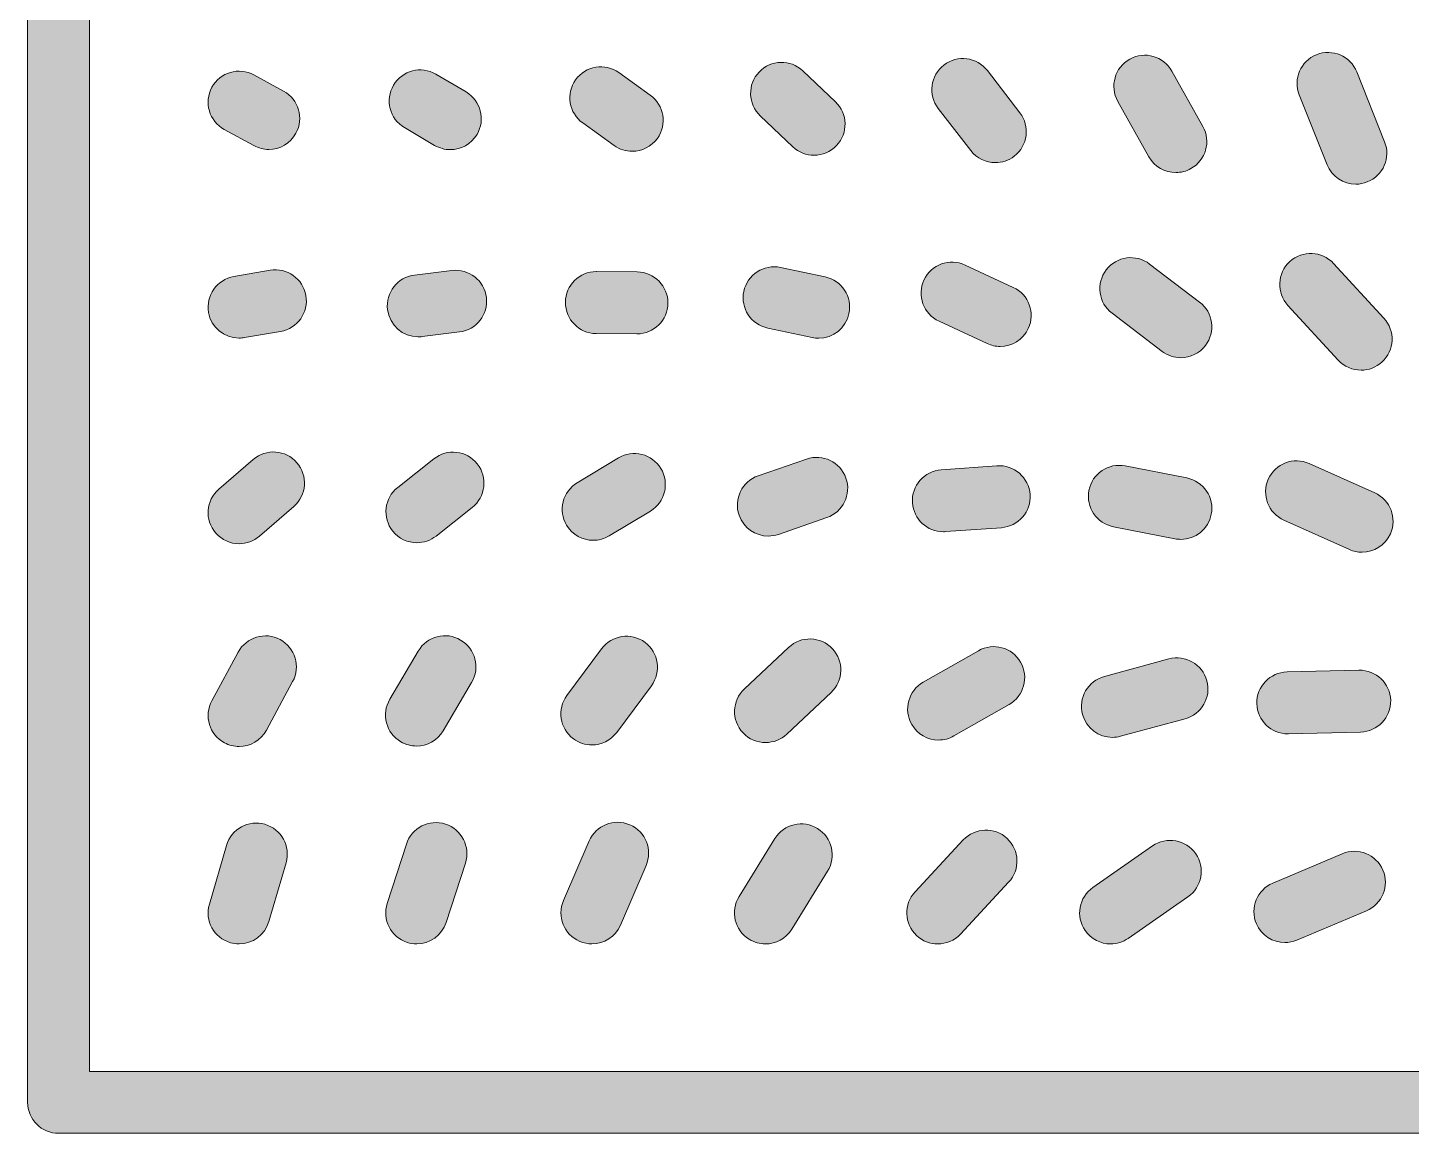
# Model space of a CAD drawing. Header units: millimetres. Extents: x 4.1 to 58.2, y -191.1 to -111.5.
# Drawn here: x 4.09 to 30.88, y -191.07 to -169.66 of the extents above; entities that cross this region are included whole.
import ezdxf

# ---------------------------------------------------------------- set-up
doc = ezdxf.new("R2010")
doc.units = ezdxf.units.MM
doc.header["$MEASUREMENT"] = 0
doc.layers.add('Layer 1', color=7, linetype='Continuous', lineweight=0)

msp = doc.modelspace()

# ---------------------------------------------------------------- hatches: boundary and pattern name
at = {"layer": 'Layer 1', "true_color": 0x006981, "transparency": 33554687}
h = msp.add_hatch(color=146, dxfattribs=at)
h.dxf.hatch_style = 2
edge = h.paths.add_edge_path()
edge.add_spline(control_points=[(5.286, -189.875), (5.286, -189.875), (57.014, -189.875), (57.014, -189.875), (57.014, -189.875), (57.014, -112.748), (57.014, -112.748), (57.014, -112.748), (5.286, -112.748), (5.286, -112.748), (5.286, -112.748), (5.286, -189.875), (5.286, -189.875)], knot_values=[0, 0, 0, 0, 1, 1, 1, 2, 2, 2, 3, 3, 3, 4, 4, 4, 4], degree=3, periodic=0)
edge = h.paths.add_edge_path()
edge.add_spline(control_points=[(57.614, -191.075), (57.614, -191.075), (4.686, -191.075), (4.686, -191.075), (4.355, -191.075), (4.086, -190.806), (4.086, -190.475), (4.086, -190.475), (4.086, -112.148), (4.086, -112.148), (4.086, -111.816), (4.355, -111.548), (4.686, -111.548), (4.686, -111.548), (57.614, -111.548), (57.614, -111.548), (57.945, -111.548), (58.214, -111.816), (58.214, -112.148), (58.214, -112.148), (58.214, -190.475), (58.214, -190.475), (58.214, -190.806), (57.945, -191.075), (57.614, -191.075)], knot_values=[0, 0, 0, 0, 1, 1, 1, 2, 2, 2, 3, 3, 3, 4, 4, 4, 5, 5, 5, 6, 6, 6, 7, 7, 7, 8, 8, 8, 8], degree=3, periodic=0)
h = msp.add_hatch(color=146, dxfattribs=at)
h.dxf.hatch_style = 2
edge = h.paths.add_edge_path()
edge.add_spline(control_points=[(26.322, -172.47), (26.112, -172.47), (25.908, -172.36), (25.798, -172.163), (25.798, -172.163), (25.199, -171.091), (25.199, -171.091), (25.037, -170.801), (25.14, -170.436), (25.43, -170.274), (25.719, -170.112), (26.085, -170.216), (26.246, -170.505), (26.246, -170.505), (26.846, -171.577), (26.846, -171.577), (27.007, -171.867), (26.904, -172.232), (26.615, -172.394), (26.522, -172.446), (26.421, -172.47), (26.322, -172.47)], knot_values=[0, 0, 0, 0, 1, 1, 1, 2, 2, 2, 3, 3, 3, 4, 4, 4, 5, 5, 5, 6, 6, 6, 7, 7, 7, 7], degree=3, periodic=0)
h = msp.add_hatch(color=146, dxfattribs=at)
h.dxf.hatch_style = 2
edge = h.paths.add_edge_path()
edge.add_spline(control_points=[(29.809, -172.695), (29.57, -172.695), (29.345, -172.552), (29.251, -172.317), (29.251, -172.317), (28.713, -170.967), (28.713, -170.967), (28.59, -170.659), (28.74, -170.31), (29.048, -170.187), (29.356, -170.064), (29.704, -170.214), (29.827, -170.522), (29.827, -170.522), (30.366, -171.873), (30.366, -171.873), (30.489, -172.18), (30.339, -172.529), (30.031, -172.652), (29.958, -172.681), (29.883, -172.695), (29.809, -172.695)], knot_values=[0, 0, 0, 0, 1, 1, 1, 2, 2, 2, 3, 3, 3, 4, 4, 4, 5, 5, 5, 6, 6, 6, 7, 7, 7, 7], degree=3, periodic=0)
h = msp.add_hatch(color=146, dxfattribs=at)
h.dxf.hatch_style = 2
edge = h.paths.add_edge_path()
edge.add_spline(control_points=[(8.755, -172.022), (8.658, -172.022), (8.559, -171.998), (8.468, -171.948), (8.468, -171.948), (7.893, -171.633), (7.893, -171.633), (7.602, -171.474), (7.495, -171.109), (7.654, -170.818), (7.814, -170.528), (8.179, -170.422), (8.469, -170.58), (8.469, -170.58), (9.044, -170.895), (9.044, -170.895), (9.334, -171.054), (9.441, -171.419), (9.282, -171.71), (9.173, -171.909), (8.967, -172.022), (8.755, -172.022)], knot_values=[0, 0, 0, 0, 1, 1, 1, 2, 2, 2, 3, 3, 3, 4, 4, 4, 5, 5, 5, 6, 6, 6, 7, 7, 7, 7], degree=3, periodic=0)
h = msp.add_hatch(color=146, dxfattribs=at)
h.dxf.hatch_style = 2
edge = h.paths.add_edge_path()
edge.add_spline(control_points=[(12.272, -172.026), (12.168, -172.026), (12.063, -171.999), (11.968, -171.943), (11.968, -171.943), (11.384, -171.599), (11.384, -171.599), (11.098, -171.431), (11.003, -171.063), (11.171, -170.778), (11.34, -170.492), (11.707, -170.398), (11.993, -170.565), (11.993, -170.565), (12.576, -170.909), (12.576, -170.909), (12.862, -171.077), (12.957, -171.445), (12.789, -171.73), (12.677, -171.92), (12.477, -172.026), (12.272, -172.026)], knot_values=[0, 0, 0, 0, 1, 1, 1, 2, 2, 2, 3, 3, 3, 4, 4, 4, 5, 5, 5, 6, 6, 6, 7, 7, 7, 7], degree=3, periodic=0)
h = msp.add_hatch(color=146, dxfattribs=at)
h.dxf.hatch_style = 2
edge = h.paths.add_edge_path()
edge.add_spline(control_points=[(15.794, -172.058), (15.673, -172.058), (15.551, -172.022), (15.445, -171.946), (15.445, -171.946), (14.837, -171.51), (14.837, -171.51), (14.567, -171.317), (14.505, -170.943), (14.698, -170.673), (14.891, -170.404), (15.266, -170.342), (15.536, -170.535), (15.536, -170.535), (16.144, -170.97), (16.144, -170.97), (16.413, -171.164), (16.475, -171.539), (16.282, -171.808), (16.165, -171.971), (15.981, -172.058), (15.794, -172.058)], knot_values=[0, 0, 0, 0, 1, 1, 1, 2, 2, 2, 3, 3, 3, 4, 4, 4, 5, 5, 5, 6, 6, 6, 7, 7, 7, 7], degree=3, periodic=0)
h = msp.add_hatch(color=146, dxfattribs=at)
h.dxf.hatch_style = 2
edge = h.paths.add_edge_path()
edge.add_spline(control_points=[(19.317, -172.134), (19.168, -172.134), (19.02, -172.079), (18.904, -171.969), (18.904, -171.969), (18.274, -171.371), (18.274, -171.371), (18.034, -171.143), (18.024, -170.763), (18.252, -170.523), (18.48, -170.282), (18.86, -170.272), (19.1, -170.501), (19.1, -170.501), (19.73, -171.099), (19.73, -171.099), (19.97, -171.327), (19.98, -171.707), (19.752, -171.947), (19.634, -172.071), (19.475, -172.134), (19.317, -172.134)], knot_values=[0, 0, 0, 0, 1, 1, 1, 2, 2, 2, 3, 3, 3, 4, 4, 4, 5, 5, 5, 6, 6, 6, 7, 7, 7, 7], degree=3, periodic=0)
h = msp.add_hatch(color=146, dxfattribs=at)
h.dxf.hatch_style = 2
edge = h.paths.add_edge_path()
edge.add_spline(control_points=[(22.827, -172.278), (22.648, -172.278), (22.47, -172.198), (22.352, -172.045), (22.352, -172.045), (21.722, -171.229), (21.722, -171.229), (21.52, -170.967), (21.568, -170.59), (21.831, -170.387), (22.093, -170.185), (22.47, -170.233), (22.672, -170.496), (22.672, -170.496), (23.302, -171.312), (23.302, -171.312), (23.504, -171.574), (23.456, -171.951), (23.193, -172.153), (23.084, -172.237), (22.955, -172.278), (22.827, -172.278)], knot_values=[0, 0, 0, 0, 1, 1, 1, 2, 2, 2, 3, 3, 3, 4, 4, 4, 5, 5, 5, 6, 6, 6, 7, 7, 7, 7], degree=3, periodic=0)
h = msp.add_hatch(color=146, dxfattribs=at)
h.dxf.hatch_style = 2
edge = h.paths.add_edge_path()
edge.add_spline(control_points=[(22.921, -175.837), (22.836, -175.837), (22.75, -175.819), (22.668, -175.781), (22.668, -175.781), (21.736, -175.348), (21.736, -175.348), (21.436, -175.208), (21.306, -174.851), (21.445, -174.551), (21.585, -174.25), (21.942, -174.119), (22.242, -174.26), (22.242, -174.26), (23.174, -174.693), (23.174, -174.693), (23.474, -174.833), (23.605, -175.19), (23.465, -175.49), (23.363, -175.709), (23.147, -175.837), (22.921, -175.837)], knot_values=[0, 0, 0, 0, 1, 1, 1, 2, 2, 2, 3, 3, 3, 4, 4, 4, 5, 5, 5, 6, 6, 6, 7, 7, 7, 7], degree=3, periodic=0)
h = msp.add_hatch(color=146, dxfattribs=at)
h.dxf.hatch_style = 2
edge = h.paths.add_edge_path()
edge.add_spline(control_points=[(26.419, -176.055), (26.292, -176.055), (26.164, -176.015), (26.055, -175.932), (26.055, -175.932), (25.087, -175.195), (25.087, -175.195), (24.824, -174.994), (24.773, -174.618), (24.974, -174.354), (25.175, -174.09), (25.551, -174.039), (25.815, -174.241), (25.815, -174.241), (26.783, -174.978), (26.783, -174.978), (27.046, -175.179), (27.097, -175.555), (26.896, -175.819), (26.778, -175.974), (26.599, -176.055), (26.419, -176.055)], knot_values=[0, 0, 0, 0, 1, 1, 1, 2, 2, 2, 3, 3, 3, 4, 4, 4, 5, 5, 5, 6, 6, 6, 7, 7, 7, 7], degree=3, periodic=0)
h = msp.add_hatch(color=146, dxfattribs=at)
h.dxf.hatch_style = 2
edge = h.paths.add_edge_path()
edge.add_spline(control_points=[(29.91, -176.296), (29.748, -176.296), (29.587, -176.231), (29.468, -176.102), (29.468, -176.102), (28.494, -175.043), (28.494, -175.043), (28.27, -174.799), (28.286, -174.419), (28.53, -174.195), (28.774, -173.971), (29.153, -173.987), (29.378, -174.231), (29.378, -174.231), (30.352, -175.29), (30.352, -175.29), (30.576, -175.534), (30.56, -175.913), (30.316, -176.138), (30.201, -176.244), (30.056, -176.296), (29.91, -176.296)], knot_values=[0, 0, 0, 0, 1, 1, 1, 2, 2, 2, 3, 3, 3, 4, 4, 4, 5, 5, 5, 6, 6, 6, 7, 7, 7, 7], degree=3, periodic=0)
h = msp.add_hatch(color=146, dxfattribs=at)
h.dxf.hatch_style = 2
edge = h.paths.add_edge_path()
edge.add_spline(control_points=[(8.18, -175.675), (7.893, -175.675), (7.64, -175.469), (7.589, -175.177), (7.533, -174.85), (7.752, -174.54), (8.079, -174.484), (8.079, -174.484), (8.782, -174.363), (8.782, -174.363), (9.108, -174.305), (9.419, -174.526), (9.475, -174.852), (9.531, -175.179), (9.312, -175.489), (8.985, -175.545), (8.985, -175.545), (8.283, -175.666), (8.283, -175.666), (8.248, -175.672), (8.214, -175.675), (8.18, -175.675)], knot_values=[0, 0, 0, 0, 1, 1, 1, 2, 2, 2, 3, 3, 3, 4, 4, 4, 5, 5, 5, 6, 6, 6, 7, 7, 7, 7], degree=3, periodic=0)
h = msp.add_hatch(color=146, dxfattribs=at)
h.dxf.hatch_style = 2
edge = h.paths.add_edge_path()
edge.add_spline(control_points=[(11.651, -175.651), (11.352, -175.651), (11.094, -175.428), (11.056, -175.124), (11.016, -174.795), (11.25, -174.495), (11.578, -174.455), (11.578, -174.455), (12.302, -174.366), (12.302, -174.366), (12.631, -174.329), (12.93, -174.56), (12.971, -174.889), (13.011, -175.217), (12.778, -175.517), (12.449, -175.557), (12.449, -175.557), (11.725, -175.646), (11.725, -175.646), (11.7, -175.649), (11.675, -175.651), (11.651, -175.651)], knot_values=[0, 0, 0, 0, 1, 1, 1, 2, 2, 2, 3, 3, 3, 4, 4, 4, 5, 5, 5, 6, 6, 6, 7, 7, 7, 7], degree=3, periodic=0)
h = msp.add_hatch(color=146, dxfattribs=at)
h.dxf.hatch_style = 2
edge = h.paths.add_edge_path()
edge.add_spline(control_points=[(15.886, -175.594), (15.884, -175.594), (15.882, -175.594), (15.881, -175.594), (15.881, -175.594), (15.096, -175.588), (15.096, -175.588), (14.765, -175.585), (14.499, -175.314), (14.501, -174.982), (14.504, -174.653), (14.772, -174.387), (15.101, -174.387), (15.103, -174.387), (15.105, -174.387), (15.106, -174.387), (15.106, -174.387), (15.891, -174.394), (15.891, -174.394), (16.222, -174.397), (16.488, -174.668), (16.486, -174.999), (16.483, -175.328), (16.215, -175.594), (15.886, -175.594)], knot_values=[0, 0, 0, 0, 1, 1, 1, 2, 2, 2, 3, 3, 3, 4, 4, 4, 5, 5, 5, 6, 6, 6, 7, 7, 7, 8, 8, 8, 8], degree=3, periodic=0)
h = msp.add_hatch(color=146, dxfattribs=at)
h.dxf.hatch_style = 2
edge = h.paths.add_edge_path()
edge.add_spline(control_points=[(19.406, -175.677), (19.365, -175.677), (19.323, -175.673), (19.281, -175.664), (19.281, -175.664), (18.419, -175.482), (18.419, -175.482), (18.095, -175.414), (17.887, -175.096), (17.955, -174.771), (18.024, -174.447), (18.342, -174.238), (18.666, -174.308), (18.666, -174.308), (19.529, -174.49), (19.529, -174.49), (19.853, -174.558), (20.06, -174.876), (19.992, -175.2), (19.932, -175.483), (19.683, -175.677), (19.406, -175.677)], knot_values=[0, 0, 0, 0, 1, 1, 1, 2, 2, 2, 3, 3, 3, 4, 4, 4, 5, 5, 5, 6, 6, 6, 7, 7, 7, 7], degree=3, periodic=0)
h = msp.add_hatch(color=146, dxfattribs=at)
h.dxf.hatch_style = 2
edge = h.paths.add_edge_path()
edge.add_spline(control_points=[(8.181, -179.657), (8.013, -179.657), (7.846, -179.586), (7.727, -179.449), (7.51, -179.198), (7.538, -178.819), (7.788, -178.602), (7.788, -178.602), (8.454, -178.027), (8.454, -178.027), (8.705, -177.81), (9.084, -177.838), (9.301, -178.088), (9.517, -178.339), (9.49, -178.718), (9.239, -178.935), (9.239, -178.935), (8.573, -179.51), (8.573, -179.51), (8.46, -179.608), (8.32, -179.657), (8.181, -179.657)], knot_values=[0, 0, 0, 0, 1, 1, 1, 2, 2, 2, 3, 3, 3, 4, 4, 4, 5, 5, 5, 6, 6, 6, 7, 7, 7, 7], degree=3, periodic=0)
h = msp.add_hatch(color=146, dxfattribs=at)
h.dxf.hatch_style = 2
edge = h.paths.add_edge_path()
edge.add_spline(control_points=[(11.625, -179.638), (11.448, -179.638), (11.273, -179.56), (11.155, -179.411), (10.949, -179.151), (10.992, -178.774), (11.252, -178.568), (11.252, -178.568), (11.951, -178.014), (11.951, -178.014), (12.21, -177.808), (12.588, -177.852), (12.794, -178.112), (13, -178.372), (12.956, -178.749), (12.696, -178.955), (12.696, -178.955), (11.997, -179.508), (11.997, -179.508), (11.887, -179.596), (11.756, -179.638), (11.625, -179.638)], knot_values=[0, 0, 0, 0, 1, 1, 1, 2, 2, 2, 3, 3, 3, 4, 4, 4, 5, 5, 5, 6, 6, 6, 7, 7, 7, 7], degree=3, periodic=0)
h = msp.add_hatch(color=146, dxfattribs=at)
h.dxf.hatch_style = 2
edge = h.paths.add_edge_path()
edge.add_spline(control_points=[(15.039, -179.591), (14.835, -179.591), (14.637, -179.487), (14.524, -179.3), (14.353, -179.016), (14.445, -178.648), (14.729, -178.477), (14.729, -178.477), (15.527, -177.996), (15.527, -177.996), (15.81, -177.826), (16.179, -177.917), (16.35, -178.201), (16.521, -178.485), (16.43, -178.854), (16.146, -179.024), (16.146, -179.024), (15.348, -179.505), (15.348, -179.505), (15.251, -179.563), (15.144, -179.591), (15.039, -179.591)], knot_values=[0, 0, 0, 0, 1, 1, 1, 2, 2, 2, 3, 3, 3, 4, 4, 4, 5, 5, 5, 6, 6, 6, 7, 7, 7, 7], degree=3, periodic=0)
h = msp.add_hatch(color=146, dxfattribs=at)
h.dxf.hatch_style = 2
edge = h.paths.add_edge_path()
edge.add_spline(control_points=[(18.431, -179.509), (18.183, -179.509), (17.95, -179.354), (17.864, -179.106), (17.756, -178.793), (17.922, -178.451), (18.235, -178.342), (18.235, -178.342), (19.171, -178.018), (19.171, -178.018), (19.484, -177.908), (19.825, -178.075), (19.934, -178.388), (20.043, -178.701), (19.877, -179.043), (19.564, -179.151), (19.564, -179.151), (18.628, -179.476), (18.628, -179.476), (18.563, -179.498), (18.496, -179.509), (18.431, -179.509)], knot_values=[0, 0, 0, 0, 1, 1, 1, 2, 2, 2, 3, 3, 3, 4, 4, 4, 5, 5, 5, 6, 6, 6, 7, 7, 7, 7], degree=3, periodic=0)
h = msp.add_hatch(color=146, dxfattribs=at)
h.dxf.hatch_style = 2
edge = h.paths.add_edge_path()
edge.add_spline(control_points=[(21.82, -179.425), (21.508, -179.425), (21.245, -179.184), (21.222, -178.867), (21.199, -178.537), (21.448, -178.25), (21.779, -178.227), (21.779, -178.227), (22.859, -178.15), (22.859, -178.15), (23.189, -178.122), (23.476, -178.375), (23.5, -178.706), (23.523, -179.036), (23.274, -179.323), (22.943, -179.347), (22.943, -179.347), (21.863, -179.423), (21.863, -179.423), (21.849, -179.424), (21.835, -179.425), (21.82, -179.425)], knot_values=[0, 0, 0, 0, 1, 1, 1, 2, 2, 2, 3, 3, 3, 4, 4, 4, 5, 5, 5, 6, 6, 6, 7, 7, 7, 7], degree=3, periodic=0)
h = msp.add_hatch(color=146, dxfattribs=at)
h.dxf.hatch_style = 2
edge = h.paths.add_edge_path()
edge.add_spline(control_points=[(26.42, -179.573), (26.382, -179.573), (26.343, -179.569), (26.305, -179.562), (26.305, -179.562), (25.113, -179.329), (25.113, -179.329), (24.788, -179.265), (24.576, -178.95), (24.64, -178.624), (24.703, -178.299), (25.018, -178.087), (25.344, -178.151), (25.344, -178.151), (26.535, -178.384), (26.535, -178.384), (26.86, -178.448), (27.072, -178.763), (27.009, -179.088), (26.953, -179.375), (26.702, -179.573), (26.42, -179.573)], knot_values=[0, 0, 0, 0, 1, 1, 1, 2, 2, 2, 3, 3, 3, 4, 4, 4, 5, 5, 5, 6, 6, 6, 7, 7, 7, 7], degree=3, periodic=0)
h = msp.add_hatch(color=146, dxfattribs=at)
h.dxf.hatch_style = 2
edge = h.paths.add_edge_path()
edge.add_spline(control_points=[(29.929, -179.821), (29.847, -179.821), (29.764, -179.804), (29.685, -179.769), (29.685, -179.769), (28.416, -179.2), (28.416, -179.2), (28.113, -179.065), (27.978, -178.71), (28.113, -178.407), (28.249, -178.105), (28.604, -177.97), (28.906, -178.105), (28.906, -178.105), (30.175, -178.673), (30.175, -178.673), (30.477, -178.808), (30.613, -179.164), (30.477, -179.466), (30.378, -179.689), (30.159, -179.821), (29.929, -179.821)], knot_values=[0, 0, 0, 0, 1, 1, 1, 2, 2, 2, 3, 3, 3, 4, 4, 4, 5, 5, 5, 6, 6, 6, 7, 7, 7, 7], degree=3, periodic=0)
h = msp.add_hatch(color=146, dxfattribs=at)
h.dxf.hatch_style = 2
edge = h.paths.add_edge_path()
edge.add_spline(control_points=[(8.181, -183.584), (8.084, -183.584), (7.987, -183.561), (7.896, -183.512), (7.604, -183.355), (7.496, -182.99), (7.653, -182.699), (7.653, -182.699), (8.162, -181.757), (8.162, -181.757), (8.32, -181.465), (8.684, -181.356), (8.975, -181.514), (9.267, -181.672), (9.375, -182.036), (9.218, -182.327), (9.218, -182.327), (8.709, -183.269), (8.709, -183.269), (8.601, -183.47), (8.394, -183.584), (8.181, -183.584)], knot_values=[0, 0, 0, 0, 1, 1, 1, 2, 2, 2, 3, 3, 3, 4, 4, 4, 5, 5, 5, 6, 6, 6, 7, 7, 7, 7], degree=3, periodic=0)
h = msp.add_hatch(color=146, dxfattribs=at)
h.dxf.hatch_style = 2
edge = h.paths.add_edge_path()
edge.add_spline(control_points=[(11.616, -183.575), (11.513, -183.575), (11.408, -183.548), (11.312, -183.492), (11.027, -183.324), (10.931, -182.956), (11.1, -182.67), (11.1, -182.67), (11.651, -181.735), (11.651, -181.735), (11.819, -181.449), (12.186, -181.354), (12.472, -181.522), (12.758, -181.69), (12.853, -182.058), (12.685, -182.344), (12.685, -182.344), (12.134, -183.279), (12.134, -183.279), (12.022, -183.469), (11.822, -183.575), (11.616, -183.575)], knot_values=[0, 0, 0, 0, 1, 1, 1, 2, 2, 2, 3, 3, 3, 4, 4, 4, 5, 5, 5, 6, 6, 6, 7, 7, 7, 7], degree=3, periodic=0)
h = msp.add_hatch(color=146, dxfattribs=at)
h.dxf.hatch_style = 2
edge = h.paths.add_edge_path()
edge.add_spline(control_points=[(15.013, -183.553), (14.888, -183.553), (14.763, -183.514), (14.656, -183.434), (14.389, -183.237), (14.334, -182.861), (14.531, -182.595), (14.531, -182.595), (15.202, -181.692), (15.202, -181.692), (15.4, -181.426), (15.775, -181.37), (16.042, -181.568), (16.308, -181.765), (16.363, -182.141), (16.166, -182.407), (16.166, -182.407), (15.495, -183.31), (15.495, -183.31), (15.377, -183.469), (15.196, -183.553), (15.013, -183.553)], knot_values=[0, 0, 0, 0, 1, 1, 1, 2, 2, 2, 3, 3, 3, 4, 4, 4, 5, 5, 5, 6, 6, 6, 7, 7, 7, 7], degree=3, periodic=0)
h = msp.add_hatch(color=146, dxfattribs=at)
h.dxf.hatch_style = 2
edge = h.paths.add_edge_path()
edge.add_spline(control_points=[(18.377, -183.507), (18.217, -183.507), (18.058, -183.444), (17.94, -183.318), (17.713, -183.077), (17.725, -182.697), (17.966, -182.47), (17.966, -182.47), (18.823, -181.665), (18.823, -181.665), (19.064, -181.438), (19.444, -181.449), (19.671, -181.691), (19.898, -181.932), (19.886, -182.312), (19.645, -182.539), (19.645, -182.539), (18.788, -183.345), (18.788, -183.345), (18.672, -183.453), (18.525, -183.507), (18.377, -183.507)], knot_values=[0, 0, 0, 0, 1, 1, 1, 2, 2, 2, 3, 3, 3, 4, 4, 4, 5, 5, 5, 6, 6, 6, 7, 7, 7, 7], degree=3, periodic=0)
h = msp.add_hatch(color=146, dxfattribs=at)
h.dxf.hatch_style = 2
edge = h.paths.add_edge_path()
edge.add_spline(control_points=[(21.729, -183.459), (21.521, -183.459), (21.318, -183.35), (21.208, -183.156), (21.043, -182.868), (21.144, -182.502), (21.431, -182.338), (21.431, -182.338), (22.498, -181.729), (22.498, -181.729), (22.786, -181.565), (23.152, -181.665), (23.316, -181.953), (23.481, -182.241), (23.38, -182.607), (23.092, -182.772), (23.092, -182.772), (22.026, -183.38), (22.026, -183.38), (21.932, -183.433), (21.83, -183.459), (21.729, -183.459)], knot_values=[0, 0, 0, 0, 1, 1, 1, 2, 2, 2, 3, 3, 3, 4, 4, 4, 5, 5, 5, 6, 6, 6, 7, 7, 7, 7], degree=3, periodic=0)
h = msp.add_hatch(color=146, dxfattribs=at)
h.dxf.hatch_style = 2
edge = h.paths.add_edge_path()
edge.add_spline(control_points=[(25.095, -183.407), (24.831, -183.407), (24.589, -183.231), (24.516, -182.964), (24.43, -182.644), (24.619, -182.314), (24.939, -182.228), (24.939, -182.228), (26.188, -181.889), (26.188, -181.889), (26.508, -181.804), (26.837, -181.992), (26.924, -182.312), (27.01, -182.631), (26.821, -182.961), (26.502, -183.048), (26.502, -183.048), (25.252, -183.386), (25.252, -183.386), (25.2, -183.4), (25.147, -183.407), (25.095, -183.407)], knot_values=[0, 0, 0, 0, 1, 1, 1, 2, 2, 2, 3, 3, 3, 4, 4, 4, 5, 5, 5, 6, 6, 6, 7, 7, 7, 7], degree=3, periodic=0)
h = msp.add_hatch(color=146, dxfattribs=at)
h.dxf.hatch_style = 2
edge = h.paths.add_edge_path()
edge.add_spline(control_points=[(28.491, -183.339), (28.166, -183.339), (27.899, -183.081), (27.891, -182.754), (27.883, -182.423), (28.144, -182.148), (28.476, -182.139), (28.476, -182.139), (29.868, -182.104), (29.868, -182.104), (30.202, -182.108), (30.475, -182.357), (30.484, -182.689), (30.492, -183.02), (30.23, -183.295), (29.899, -183.304), (29.899, -183.304), (28.506, -183.339), (28.506, -183.339), (28.501, -183.339), (28.496, -183.339), (28.491, -183.339)], knot_values=[0, 0, 0, 0, 1, 1, 1, 2, 2, 2, 3, 3, 3, 4, 4, 4, 5, 5, 5, 6, 6, 6, 7, 7, 7, 7], degree=3, periodic=0)
h = msp.add_hatch(color=146, dxfattribs=at)
h.dxf.hatch_style = 2
edge = h.paths.add_edge_path()
edge.add_spline(control_points=[(8.181, -187.407), (8.125, -187.407), (8.069, -187.399), (8.013, -187.383), (7.694, -187.29), (7.512, -186.957), (7.605, -186.639), (7.605, -186.639), (7.937, -185.499), (7.937, -185.499), (8.03, -185.181), (8.364, -184.999), (8.682, -185.091), (9, -185.184), (9.182, -185.517), (9.09, -185.835), (9.09, -185.835), (8.757, -186.975), (8.757, -186.975), (8.68, -187.237), (8.441, -187.407), (8.181, -187.407)], knot_values=[0, 0, 0, 0, 1, 1, 1, 2, 2, 2, 3, 3, 3, 4, 4, 4, 5, 5, 5, 6, 6, 6, 7, 7, 7, 7], degree=3, periodic=0)
h = msp.add_hatch(color=146, dxfattribs=at)
h.dxf.hatch_style = 2
edge = h.paths.add_edge_path()
edge.add_spline(control_points=[(11.621, -187.407), (11.559, -187.407), (11.497, -187.397), (11.436, -187.377), (11.121, -187.275), (10.948, -186.937), (11.05, -186.622), (11.05, -186.622), (11.421, -185.473), (11.421, -185.473), (11.523, -185.158), (11.862, -184.984), (12.177, -185.087), (12.492, -185.189), (12.665, -185.527), (12.563, -185.843), (12.563, -185.843), (12.191, -186.991), (12.191, -186.991), (12.109, -187.245), (11.874, -187.407), (11.621, -187.407)], knot_values=[0, 0, 0, 0, 1, 1, 1, 2, 2, 2, 3, 3, 3, 4, 4, 4, 5, 5, 5, 6, 6, 6, 7, 7, 7, 7], degree=3, periodic=0)
h = msp.add_hatch(color=146, dxfattribs=at)
h.dxf.hatch_style = 2
edge = h.paths.add_edge_path()
edge.add_spline(control_points=[(15.015, -187.407), (14.936, -187.407), (14.855, -187.391), (14.778, -187.358), (14.474, -187.226), (14.333, -186.874), (14.464, -186.569), (14.464, -186.569), (14.961, -185.414), (14.961, -185.414), (15.092, -185.11), (15.445, -184.97), (15.75, -185.1), (16.054, -185.231), (16.195, -185.584), (16.063, -185.889), (16.063, -185.889), (15.566, -187.044), (15.566, -187.044), (15.468, -187.271), (15.247, -187.407), (15.015, -187.407)], knot_values=[0, 0, 0, 0, 1, 1, 1, 2, 2, 2, 3, 3, 3, 4, 4, 4, 5, 5, 5, 6, 6, 6, 7, 7, 7, 7], degree=3, periodic=0)
h = msp.add_hatch(color=146, dxfattribs=at)
h.dxf.hatch_style = 2
edge = h.paths.add_edge_path()
edge.add_spline(control_points=[(18.373, -187.407), (18.266, -187.407), (18.157, -187.378), (18.058, -187.317), (17.776, -187.142), (17.689, -186.773), (17.864, -186.491), (17.864, -186.491), (18.559, -185.367), (18.559, -185.367), (18.733, -185.085), (19.103, -184.998), (19.385, -185.173), (19.666, -185.347), (19.753, -185.717), (19.579, -185.999), (19.579, -185.999), (18.884, -187.122), (18.884, -187.122), (18.771, -187.306), (18.574, -187.407), (18.373, -187.407)], knot_values=[0, 0, 0, 0, 1, 1, 1, 2, 2, 2, 3, 3, 3, 4, 4, 4, 5, 5, 5, 6, 6, 6, 7, 7, 7, 7], degree=3, periodic=0)
h = msp.add_hatch(color=146, dxfattribs=at)
h.dxf.hatch_style = 2
edge = h.paths.add_edge_path()
edge.add_spline(control_points=[(21.711, -187.407), (21.565, -187.407), (21.418, -187.354), (21.302, -187.246), (21.06, -187.02), (21.046, -186.64), (21.272, -186.398), (21.272, -186.398), (22.207, -185.394), (22.207, -185.394), (22.433, -185.151), (22.813, -185.138), (23.055, -185.364), (23.298, -185.59), (23.311, -185.969), (23.085, -186.212), (23.085, -186.212), (22.15, -187.216), (22.15, -187.216), (22.032, -187.343), (21.872, -187.407), (21.711, -187.407)], knot_values=[0, 0, 0, 0, 1, 1, 1, 2, 2, 2, 3, 3, 3, 4, 4, 4, 5, 5, 5, 6, 6, 6, 7, 7, 7, 7], degree=3, periodic=0)
h = msp.add_hatch(color=146, dxfattribs=at)
h.dxf.hatch_style = 2
edge = h.paths.add_edge_path()
edge.add_spline(control_points=[(25.059, -187.407), (24.869, -187.407), (24.682, -187.317), (24.566, -187.149), (24.376, -186.877), (24.444, -186.503), (24.716, -186.314), (24.716, -186.314), (25.872, -185.509), (25.872, -185.509), (26.144, -185.32), (26.518, -185.387), (26.707, -185.66), (26.897, -185.931), (26.829, -186.306), (26.557, -186.495), (26.557, -186.495), (25.401, -187.299), (25.401, -187.299), (25.296, -187.372), (25.177, -187.407), (25.059, -187.407)], knot_values=[0, 0, 0, 0, 1, 1, 1, 2, 2, 2, 3, 3, 3, 4, 4, 4, 5, 5, 5, 6, 6, 6, 7, 7, 7, 7], degree=3, periodic=0)
h = msp.add_hatch(color=146, dxfattribs=at)
h.dxf.hatch_style = 2
edge = h.paths.add_edge_path()
edge.add_spline(control_points=[(28.435, -187.381), (28.201, -187.381), (27.979, -187.244), (27.882, -187.015), (27.753, -186.71), (27.896, -186.358), (28.201, -186.229), (28.201, -186.229), (29.546, -185.66), (29.546, -185.66), (29.851, -185.53), (30.203, -185.674), (30.333, -185.979), (30.462, -186.284), (30.319, -186.636), (30.014, -186.765), (30.014, -186.765), (28.669, -187.334), (28.669, -187.334), (28.592, -187.366), (28.513, -187.381), (28.435, -187.381)], knot_values=[0, 0, 0, 0, 1, 1, 1, 2, 2, 2, 3, 3, 3, 4, 4, 4, 5, 5, 5, 6, 6, 6, 7, 7, 7, 7], degree=3, periodic=0)

# ---------------------------------------------------------------- linework, layer by layer
at = {"layer": 'Layer 1'}
for points, knots in [([(57.614, -191.075), (57.614, -191.075), (4.686, -191.075), (4.686, -191.075), (4.355, -191.075), (4.086, -190.806), (4.086, -190.475), (4.086, -190.475), (4.086, -112.148), (4.086, -112.148), (4.086, -111.816), (4.355, -111.548), (4.686, -111.548), (4.686, -111.548), (57.614, -111.548), (57.614, -111.548), (57.945, -111.548), (58.214, -111.816), (58.214, -112.148), (58.214, -112.148), (58.214, -190.475), (58.214, -190.475), (58.214, -190.806), (57.945, -191.075), (57.614, -191.075)], [0, 0, 0, 0, 1, 1, 1, 2, 2, 2, 3, 3, 3, 4, 4, 4, 5, 5, 5, 6, 6, 6, 7, 7, 7, 8, 8, 8, 8]), ([(5.286, -189.875), (5.286, -189.875), (57.014, -189.875), (57.014, -189.875), (57.014, -189.875), (57.014, -112.748), (57.014, -112.748), (57.014, -112.748), (5.286, -112.748), (5.286, -112.748), (5.286, -112.748), (5.286, -189.875), (5.286, -189.875)], [0, 0, 0, 0, 1, 1, 1, 2, 2, 2, 3, 3, 3, 4, 4, 4, 4]), ([(26.322, -172.47), (26.112, -172.47), (25.908, -172.36), (25.798, -172.163), (25.798, -172.163), (25.199, -171.091), (25.199, -171.091), (25.037, -170.801), (25.14, -170.436), (25.43, -170.274), (25.719, -170.112), (26.085, -170.216), (26.246, -170.505), (26.246, -170.505), (26.846, -171.577), (26.846, -171.577), (27.007, -171.867), (26.904, -172.232), (26.615, -172.394), (26.522, -172.446), (26.421, -172.47), (26.322, -172.47)], [0, 0, 0, 0, 1, 1, 1, 2, 2, 2, 3, 3, 3, 4, 4, 4, 5, 5, 5, 6, 6, 6, 7, 7, 7, 7]), ([(29.809, -172.695), (29.57, -172.695), (29.345, -172.552), (29.251, -172.317), (29.251, -172.317), (28.713, -170.967), (28.713, -170.967), (28.59, -170.659), (28.74, -170.31), (29.048, -170.187), (29.356, -170.064), (29.704, -170.214), (29.827, -170.522), (29.827, -170.522), (30.366, -171.873), (30.366, -171.873), (30.489, -172.18), (30.339, -172.529), (30.031, -172.652), (29.958, -172.681), (29.883, -172.695), (29.809, -172.695)], [0, 0, 0, 0, 1, 1, 1, 2, 2, 2, 3, 3, 3, 4, 4, 4, 5, 5, 5, 6, 6, 6, 7, 7, 7, 7]), ([(8.755, -172.022), (8.658, -172.022), (8.559, -171.998), (8.468, -171.948), (8.468, -171.948), (7.893, -171.633), (7.893, -171.633), (7.602, -171.474), (7.495, -171.109), (7.654, -170.818), (7.814, -170.528), (8.179, -170.422), (8.469, -170.58), (8.469, -170.58), (9.044, -170.895), (9.044, -170.895), (9.334, -171.054), (9.441, -171.419), (9.282, -171.71), (9.173, -171.909), (8.967, -172.022), (8.755, -172.022)], [0, 0, 0, 0, 1, 1, 1, 2, 2, 2, 3, 3, 3, 4, 4, 4, 5, 5, 5, 6, 6, 6, 7, 7, 7, 7]), ([(12.272, -172.026), (12.168, -172.026), (12.063, -171.999), (11.968, -171.943), (11.968, -171.943), (11.384, -171.599), (11.384, -171.599), (11.098, -171.431), (11.003, -171.063), (11.171, -170.778), (11.34, -170.492), (11.707, -170.398), (11.993, -170.565), (11.993, -170.565), (12.576, -170.909), (12.576, -170.909), (12.862, -171.077), (12.957, -171.445), (12.789, -171.73), (12.677, -171.92), (12.477, -172.026), (12.272, -172.026)], [0, 0, 0, 0, 1, 1, 1, 2, 2, 2, 3, 3, 3, 4, 4, 4, 5, 5, 5, 6, 6, 6, 7, 7, 7, 7]), ([(15.794, -172.058), (15.673, -172.058), (15.551, -172.022), (15.445, -171.946), (15.445, -171.946), (14.837, -171.51), (14.837, -171.51), (14.567, -171.317), (14.505, -170.943), (14.698, -170.673), (14.891, -170.404), (15.266, -170.342), (15.536, -170.535), (15.536, -170.535), (16.144, -170.97), (16.144, -170.97), (16.413, -171.164), (16.475, -171.539), (16.282, -171.808), (16.165, -171.971), (15.981, -172.058), (15.794, -172.058)], [0, 0, 0, 0, 1, 1, 1, 2, 2, 2, 3, 3, 3, 4, 4, 4, 5, 5, 5, 6, 6, 6, 7, 7, 7, 7]), ([(19.317, -172.134), (19.168, -172.134), (19.02, -172.079), (18.904, -171.969), (18.904, -171.969), (18.274, -171.371), (18.274, -171.371), (18.034, -171.143), (18.024, -170.763), (18.252, -170.523), (18.48, -170.282), (18.86, -170.272), (19.1, -170.501), (19.1, -170.501), (19.73, -171.099), (19.73, -171.099), (19.97, -171.327), (19.98, -171.707), (19.752, -171.947), (19.634, -172.071), (19.475, -172.134), (19.317, -172.134)], [0, 0, 0, 0, 1, 1, 1, 2, 2, 2, 3, 3, 3, 4, 4, 4, 5, 5, 5, 6, 6, 6, 7, 7, 7, 7]), ([(22.827, -172.278), (22.648, -172.278), (22.47, -172.198), (22.352, -172.045), (22.352, -172.045), (21.722, -171.229), (21.722, -171.229), (21.52, -170.967), (21.568, -170.59), (21.831, -170.387), (22.093, -170.185), (22.47, -170.233), (22.672, -170.496), (22.672, -170.496), (23.302, -171.312), (23.302, -171.312), (23.504, -171.574), (23.456, -171.951), (23.193, -172.153), (23.084, -172.237), (22.955, -172.278), (22.827, -172.278)], [0, 0, 0, 0, 1, 1, 1, 2, 2, 2, 3, 3, 3, 4, 4, 4, 5, 5, 5, 6, 6, 6, 7, 7, 7, 7]), ([(22.921, -175.837), (22.836, -175.837), (22.75, -175.819), (22.668, -175.781), (22.668, -175.781), (21.736, -175.348), (21.736, -175.348), (21.436, -175.208), (21.306, -174.851), (21.445, -174.551), (21.585, -174.25), (21.942, -174.119), (22.242, -174.26), (22.242, -174.26), (23.174, -174.693), (23.174, -174.693), (23.474, -174.833), (23.605, -175.19), (23.465, -175.49), (23.363, -175.709), (23.147, -175.837), (22.921, -175.837)], [0, 0, 0, 0, 1, 1, 1, 2, 2, 2, 3, 3, 3, 4, 4, 4, 5, 5, 5, 6, 6, 6, 7, 7, 7, 7]), ([(26.419, -176.055), (26.292, -176.055), (26.164, -176.015), (26.055, -175.932), (26.055, -175.932), (25.087, -175.195), (25.087, -175.195), (24.824, -174.994), (24.773, -174.618), (24.974, -174.354), (25.175, -174.09), (25.551, -174.039), (25.815, -174.241), (25.815, -174.241), (26.783, -174.978), (26.783, -174.978), (27.046, -175.179), (27.097, -175.555), (26.896, -175.819), (26.778, -175.974), (26.599, -176.055), (26.419, -176.055)], [0, 0, 0, 0, 1, 1, 1, 2, 2, 2, 3, 3, 3, 4, 4, 4, 5, 5, 5, 6, 6, 6, 7, 7, 7, 7]), ([(29.91, -176.296), (29.748, -176.296), (29.587, -176.231), (29.468, -176.102), (29.468, -176.102), (28.494, -175.043), (28.494, -175.043), (28.27, -174.799), (28.286, -174.419), (28.53, -174.195), (28.774, -173.971), (29.153, -173.987), (29.378, -174.231), (29.378, -174.231), (30.352, -175.29), (30.352, -175.29), (30.576, -175.534), (30.56, -175.913), (30.316, -176.138), (30.201, -176.244), (30.056, -176.296), (29.91, -176.296)], [0, 0, 0, 0, 1, 1, 1, 2, 2, 2, 3, 3, 3, 4, 4, 4, 5, 5, 5, 6, 6, 6, 7, 7, 7, 7]), ([(8.18, -175.675), (7.893, -175.675), (7.64, -175.469), (7.589, -175.177), (7.533, -174.85), (7.752, -174.54), (8.079, -174.484), (8.079, -174.484), (8.782, -174.363), (8.782, -174.363), (9.108, -174.305), (9.419, -174.526), (9.475, -174.852), (9.531, -175.179), (9.312, -175.489), (8.985, -175.545), (8.985, -175.545), (8.283, -175.666), (8.283, -175.666), (8.248, -175.672), (8.214, -175.675), (8.18, -175.675)], [0, 0, 0, 0, 1, 1, 1, 2, 2, 2, 3, 3, 3, 4, 4, 4, 5, 5, 5, 6, 6, 6, 7, 7, 7, 7]), ([(11.651, -175.651), (11.352, -175.651), (11.094, -175.428), (11.056, -175.124), (11.016, -174.795), (11.25, -174.495), (11.578, -174.455), (11.578, -174.455), (12.302, -174.366), (12.302, -174.366), (12.631, -174.329), (12.93, -174.56), (12.971, -174.889), (13.011, -175.217), (12.778, -175.517), (12.449, -175.557), (12.449, -175.557), (11.725, -175.646), (11.725, -175.646), (11.7, -175.649), (11.675, -175.651), (11.651, -175.651)], [0, 0, 0, 0, 1, 1, 1, 2, 2, 2, 3, 3, 3, 4, 4, 4, 5, 5, 5, 6, 6, 6, 7, 7, 7, 7]), ([(15.886, -175.594), (15.884, -175.594), (15.882, -175.594), (15.881, -175.594), (15.881, -175.594), (15.096, -175.588), (15.096, -175.588), (14.765, -175.585), (14.499, -175.314), (14.501, -174.982), (14.504, -174.653), (14.772, -174.387), (15.101, -174.387), (15.103, -174.387), (15.105, -174.387), (15.106, -174.387), (15.106, -174.387), (15.891, -174.394), (15.891, -174.394), (16.222, -174.397), (16.488, -174.668), (16.486, -174.999), (16.483, -175.328), (16.215, -175.594), (15.886, -175.594)], [0, 0, 0, 0, 1, 1, 1, 2, 2, 2, 3, 3, 3, 4, 4, 4, 5, 5, 5, 6, 6, 6, 7, 7, 7, 8, 8, 8, 8]), ([(19.406, -175.677), (19.365, -175.677), (19.323, -175.673), (19.281, -175.664), (19.281, -175.664), (18.419, -175.482), (18.419, -175.482), (18.095, -175.414), (17.887, -175.096), (17.955, -174.771), (18.024, -174.447), (18.342, -174.238), (18.666, -174.308), (18.666, -174.308), (19.529, -174.49), (19.529, -174.49), (19.853, -174.558), (20.06, -174.876), (19.992, -175.2), (19.932, -175.483), (19.683, -175.677), (19.406, -175.677)], [0, 0, 0, 0, 1, 1, 1, 2, 2, 2, 3, 3, 3, 4, 4, 4, 5, 5, 5, 6, 6, 6, 7, 7, 7, 7]), ([(8.181, -179.657), (8.013, -179.657), (7.846, -179.586), (7.727, -179.449), (7.51, -179.198), (7.538, -178.819), (7.788, -178.602), (7.788, -178.602), (8.454, -178.027), (8.454, -178.027), (8.705, -177.81), (9.084, -177.838), (9.301, -178.088), (9.517, -178.339), (9.49, -178.718), (9.239, -178.935), (9.239, -178.935), (8.573, -179.51), (8.573, -179.51), (8.46, -179.608), (8.32, -179.657), (8.181, -179.657)], [0, 0, 0, 0, 1, 1, 1, 2, 2, 2, 3, 3, 3, 4, 4, 4, 5, 5, 5, 6, 6, 6, 7, 7, 7, 7]), ([(11.625, -179.638), (11.448, -179.638), (11.273, -179.56), (11.155, -179.411), (10.949, -179.151), (10.992, -178.774), (11.252, -178.568), (11.252, -178.568), (11.951, -178.014), (11.951, -178.014), (12.21, -177.808), (12.588, -177.852), (12.794, -178.112), (13, -178.372), (12.956, -178.749), (12.696, -178.955), (12.696, -178.955), (11.997, -179.508), (11.997, -179.508), (11.887, -179.596), (11.756, -179.638), (11.625, -179.638)], [0, 0, 0, 0, 1, 1, 1, 2, 2, 2, 3, 3, 3, 4, 4, 4, 5, 5, 5, 6, 6, 6, 7, 7, 7, 7]), ([(15.039, -179.591), (14.835, -179.591), (14.637, -179.487), (14.524, -179.3), (14.353, -179.016), (14.445, -178.648), (14.729, -178.477), (14.729, -178.477), (15.527, -177.996), (15.527, -177.996), (15.81, -177.826), (16.179, -177.917), (16.35, -178.201), (16.521, -178.485), (16.43, -178.854), (16.146, -179.024), (16.146, -179.024), (15.348, -179.505), (15.348, -179.505), (15.251, -179.563), (15.144, -179.591), (15.039, -179.591)], [0, 0, 0, 0, 1, 1, 1, 2, 2, 2, 3, 3, 3, 4, 4, 4, 5, 5, 5, 6, 6, 6, 7, 7, 7, 7]), ([(18.431, -179.509), (18.183, -179.509), (17.95, -179.354), (17.864, -179.106), (17.756, -178.793), (17.922, -178.451), (18.235, -178.342), (18.235, -178.342), (19.171, -178.018), (19.171, -178.018), (19.484, -177.908), (19.825, -178.075), (19.934, -178.388), (20.043, -178.701), (19.877, -179.043), (19.564, -179.151), (19.564, -179.151), (18.628, -179.476), (18.628, -179.476), (18.563, -179.498), (18.496, -179.509), (18.431, -179.509)], [0, 0, 0, 0, 1, 1, 1, 2, 2, 2, 3, 3, 3, 4, 4, 4, 5, 5, 5, 6, 6, 6, 7, 7, 7, 7]), ([(21.82, -179.425), (21.508, -179.425), (21.245, -179.184), (21.222, -178.867), (21.199, -178.537), (21.448, -178.25), (21.779, -178.227), (21.779, -178.227), (22.859, -178.15), (22.859, -178.15), (23.189, -178.122), (23.476, -178.375), (23.5, -178.706), (23.523, -179.036), (23.274, -179.323), (22.943, -179.347), (22.943, -179.347), (21.863, -179.423), (21.863, -179.423), (21.849, -179.424), (21.835, -179.425), (21.82, -179.425)], [0, 0, 0, 0, 1, 1, 1, 2, 2, 2, 3, 3, 3, 4, 4, 4, 5, 5, 5, 6, 6, 6, 7, 7, 7, 7]), ([(26.42, -179.573), (26.382, -179.573), (26.343, -179.569), (26.305, -179.562), (26.305, -179.562), (25.113, -179.329), (25.113, -179.329), (24.788, -179.265), (24.576, -178.95), (24.64, -178.624), (24.703, -178.299), (25.018, -178.087), (25.344, -178.151), (25.344, -178.151), (26.535, -178.384), (26.535, -178.384), (26.86, -178.448), (27.072, -178.763), (27.009, -179.088), (26.953, -179.375), (26.702, -179.573), (26.42, -179.573)], [0, 0, 0, 0, 1, 1, 1, 2, 2, 2, 3, 3, 3, 4, 4, 4, 5, 5, 5, 6, 6, 6, 7, 7, 7, 7]), ([(29.929, -179.821), (29.847, -179.821), (29.764, -179.804), (29.685, -179.769), (29.685, -179.769), (28.416, -179.2), (28.416, -179.2), (28.113, -179.065), (27.978, -178.71), (28.113, -178.407), (28.249, -178.105), (28.604, -177.97), (28.906, -178.105), (28.906, -178.105), (30.175, -178.673), (30.175, -178.673), (30.477, -178.808), (30.613, -179.164), (30.477, -179.466), (30.378, -179.689), (30.159, -179.821), (29.929, -179.821)], [0, 0, 0, 0, 1, 1, 1, 2, 2, 2, 3, 3, 3, 4, 4, 4, 5, 5, 5, 6, 6, 6, 7, 7, 7, 7]), ([(8.181, -183.584), (8.084, -183.584), (7.987, -183.561), (7.896, -183.512), (7.604, -183.355), (7.496, -182.99), (7.653, -182.699), (7.653, -182.699), (8.162, -181.757), (8.162, -181.757), (8.32, -181.465), (8.684, -181.356), (8.975, -181.514), (9.267, -181.672), (9.375, -182.036), (9.218, -182.327), (9.218, -182.327), (8.709, -183.269), (8.709, -183.269), (8.601, -183.47), (8.394, -183.584), (8.181, -183.584)], [0, 0, 0, 0, 1, 1, 1, 2, 2, 2, 3, 3, 3, 4, 4, 4, 5, 5, 5, 6, 6, 6, 7, 7, 7, 7]), ([(11.616, -183.575), (11.513, -183.575), (11.408, -183.548), (11.312, -183.492), (11.027, -183.324), (10.931, -182.956), (11.1, -182.67), (11.1, -182.67), (11.651, -181.735), (11.651, -181.735), (11.819, -181.449), (12.186, -181.354), (12.472, -181.522), (12.758, -181.69), (12.853, -182.058), (12.685, -182.344), (12.685, -182.344), (12.134, -183.279), (12.134, -183.279), (12.022, -183.469), (11.822, -183.575), (11.616, -183.575)], [0, 0, 0, 0, 1, 1, 1, 2, 2, 2, 3, 3, 3, 4, 4, 4, 5, 5, 5, 6, 6, 6, 7, 7, 7, 7]), ([(15.013, -183.553), (14.888, -183.553), (14.763, -183.514), (14.656, -183.434), (14.389, -183.237), (14.334, -182.861), (14.531, -182.595), (14.531, -182.595), (15.202, -181.692), (15.202, -181.692), (15.4, -181.426), (15.775, -181.37), (16.042, -181.568), (16.308, -181.765), (16.363, -182.141), (16.166, -182.407), (16.166, -182.407), (15.495, -183.31), (15.495, -183.31), (15.377, -183.469), (15.196, -183.553), (15.013, -183.553)], [0, 0, 0, 0, 1, 1, 1, 2, 2, 2, 3, 3, 3, 4, 4, 4, 5, 5, 5, 6, 6, 6, 7, 7, 7, 7]), ([(18.377, -183.507), (18.217, -183.507), (18.058, -183.444), (17.94, -183.318), (17.713, -183.077), (17.725, -182.697), (17.966, -182.47), (17.966, -182.47), (18.823, -181.665), (18.823, -181.665), (19.064, -181.438), (19.444, -181.449), (19.671, -181.691), (19.898, -181.932), (19.886, -182.312), (19.645, -182.539), (19.645, -182.539), (18.788, -183.345), (18.788, -183.345), (18.672, -183.453), (18.525, -183.507), (18.377, -183.507)], [0, 0, 0, 0, 1, 1, 1, 2, 2, 2, 3, 3, 3, 4, 4, 4, 5, 5, 5, 6, 6, 6, 7, 7, 7, 7]), ([(21.729, -183.459), (21.521, -183.459), (21.318, -183.35), (21.208, -183.156), (21.043, -182.868), (21.144, -182.502), (21.431, -182.338), (21.431, -182.338), (22.498, -181.729), (22.498, -181.729), (22.786, -181.565), (23.152, -181.665), (23.316, -181.953), (23.481, -182.241), (23.38, -182.607), (23.092, -182.772), (23.092, -182.772), (22.026, -183.38), (22.026, -183.38), (21.932, -183.433), (21.83, -183.459), (21.729, -183.459)], [0, 0, 0, 0, 1, 1, 1, 2, 2, 2, 3, 3, 3, 4, 4, 4, 5, 5, 5, 6, 6, 6, 7, 7, 7, 7]), ([(25.095, -183.407), (24.831, -183.407), (24.589, -183.231), (24.516, -182.964), (24.43, -182.644), (24.619, -182.314), (24.939, -182.228), (24.939, -182.228), (26.188, -181.889), (26.188, -181.889), (26.508, -181.804), (26.837, -181.992), (26.924, -182.312), (27.01, -182.631), (26.821, -182.961), (26.502, -183.048), (26.502, -183.048), (25.252, -183.386), (25.252, -183.386), (25.2, -183.4), (25.147, -183.407), (25.095, -183.407)], [0, 0, 0, 0, 1, 1, 1, 2, 2, 2, 3, 3, 3, 4, 4, 4, 5, 5, 5, 6, 6, 6, 7, 7, 7, 7]), ([(28.491, -183.339), (28.166, -183.339), (27.899, -183.081), (27.891, -182.754), (27.883, -182.423), (28.144, -182.148), (28.476, -182.139), (28.476, -182.139), (29.868, -182.104), (29.868, -182.104), (30.202, -182.108), (30.475, -182.357), (30.484, -182.689), (30.492, -183.02), (30.23, -183.295), (29.899, -183.304), (29.899, -183.304), (28.506, -183.339), (28.506, -183.339), (28.501, -183.339), (28.496, -183.339), (28.491, -183.339)], [0, 0, 0, 0, 1, 1, 1, 2, 2, 2, 3, 3, 3, 4, 4, 4, 5, 5, 5, 6, 6, 6, 7, 7, 7, 7]), ([(8.181, -187.407), (8.125, -187.407), (8.069, -187.399), (8.013, -187.383), (7.694, -187.29), (7.512, -186.957), (7.605, -186.639), (7.605, -186.639), (7.937, -185.499), (7.937, -185.499), (8.03, -185.181), (8.364, -184.999), (8.682, -185.091), (9, -185.184), (9.182, -185.517), (9.09, -185.835), (9.09, -185.835), (8.757, -186.975), (8.757, -186.975), (8.68, -187.237), (8.441, -187.407), (8.181, -187.407)], [0, 0, 0, 0, 1, 1, 1, 2, 2, 2, 3, 3, 3, 4, 4, 4, 5, 5, 5, 6, 6, 6, 7, 7, 7, 7]), ([(11.621, -187.407), (11.559, -187.407), (11.497, -187.397), (11.436, -187.377), (11.121, -187.275), (10.948, -186.937), (11.05, -186.622), (11.05, -186.622), (11.421, -185.473), (11.421, -185.473), (11.523, -185.158), (11.862, -184.984), (12.177, -185.087), (12.492, -185.189), (12.665, -185.527), (12.563, -185.843), (12.563, -185.843), (12.191, -186.991), (12.191, -186.991), (12.109, -187.245), (11.874, -187.407), (11.621, -187.407)], [0, 0, 0, 0, 1, 1, 1, 2, 2, 2, 3, 3, 3, 4, 4, 4, 5, 5, 5, 6, 6, 6, 7, 7, 7, 7]), ([(15.015, -187.407), (14.936, -187.407), (14.855, -187.391), (14.778, -187.358), (14.474, -187.226), (14.333, -186.874), (14.464, -186.569), (14.464, -186.569), (14.961, -185.414), (14.961, -185.414), (15.092, -185.11), (15.445, -184.97), (15.75, -185.1), (16.054, -185.231), (16.195, -185.584), (16.063, -185.889), (16.063, -185.889), (15.566, -187.044), (15.566, -187.044), (15.468, -187.271), (15.247, -187.407), (15.015, -187.407)], [0, 0, 0, 0, 1, 1, 1, 2, 2, 2, 3, 3, 3, 4, 4, 4, 5, 5, 5, 6, 6, 6, 7, 7, 7, 7]), ([(18.373, -187.407), (18.266, -187.407), (18.157, -187.378), (18.058, -187.317), (17.776, -187.142), (17.689, -186.773), (17.864, -186.491), (17.864, -186.491), (18.559, -185.367), (18.559, -185.367), (18.733, -185.085), (19.103, -184.998), (19.385, -185.173), (19.666, -185.347), (19.753, -185.717), (19.579, -185.999), (19.579, -185.999), (18.884, -187.122), (18.884, -187.122), (18.771, -187.306), (18.574, -187.407), (18.373, -187.407)], [0, 0, 0, 0, 1, 1, 1, 2, 2, 2, 3, 3, 3, 4, 4, 4, 5, 5, 5, 6, 6, 6, 7, 7, 7, 7]), ([(21.711, -187.407), (21.565, -187.407), (21.418, -187.354), (21.302, -187.246), (21.06, -187.02), (21.046, -186.64), (21.272, -186.398), (21.272, -186.398), (22.207, -185.394), (22.207, -185.394), (22.433, -185.151), (22.813, -185.138), (23.055, -185.364), (23.298, -185.59), (23.311, -185.969), (23.085, -186.212), (23.085, -186.212), (22.15, -187.216), (22.15, -187.216), (22.032, -187.343), (21.872, -187.407), (21.711, -187.407)], [0, 0, 0, 0, 1, 1, 1, 2, 2, 2, 3, 3, 3, 4, 4, 4, 5, 5, 5, 6, 6, 6, 7, 7, 7, 7]), ([(25.059, -187.407), (24.869, -187.407), (24.682, -187.317), (24.566, -187.149), (24.376, -186.877), (24.444, -186.503), (24.716, -186.314), (24.716, -186.314), (25.872, -185.509), (25.872, -185.509), (26.144, -185.32), (26.518, -185.387), (26.707, -185.66), (26.897, -185.931), (26.829, -186.306), (26.557, -186.495), (26.557, -186.495), (25.401, -187.299), (25.401, -187.299), (25.296, -187.372), (25.177, -187.407), (25.059, -187.407)], [0, 0, 0, 0, 1, 1, 1, 2, 2, 2, 3, 3, 3, 4, 4, 4, 5, 5, 5, 6, 6, 6, 7, 7, 7, 7]), ([(28.435, -187.381), (28.201, -187.381), (27.979, -187.244), (27.882, -187.015), (27.753, -186.71), (27.896, -186.358), (28.201, -186.229), (28.201, -186.229), (29.546, -185.66), (29.546, -185.66), (29.851, -185.53), (30.203, -185.674), (30.333, -185.979), (30.462, -186.284), (30.319, -186.636), (30.014, -186.765), (30.014, -186.765), (28.669, -187.334), (28.669, -187.334), (28.592, -187.366), (28.513, -187.381), (28.435, -187.381)], [0, 0, 0, 0, 1, 1, 1, 2, 2, 2, 3, 3, 3, 4, 4, 4, 5, 5, 5, 6, 6, 6, 7, 7, 7, 7])]:
    msp.add_open_spline(points, degree=3, knots=knots, dxfattribs=at)

doc.saveas('drawing.dxf')
